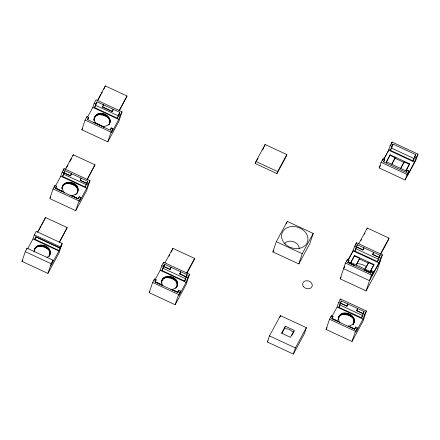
<?xml version="1.0" encoding="UTF-8"?>
<svg xmlns="http://www.w3.org/2000/svg" width="440" height="440" viewBox="0 0 440 440"><rect width="100%" height="100%" fill="white"/><g stroke="black" fill="none" stroke-linecap="round" stroke-linejoin="round"><path stroke-width="0.66" d="M34.507 251.708C33.803 240.229 54.423 245.328 49.594 255.371L50.138 253.677M49.792 254.7C51.409 246.048 35.657 242.204 34.1 251.306L34.441 250.283M77.941 190.933L77.116 193.259C83.93 179.119 53.647 179.058 64.609 192.962M77.401 192.621C80.163 183.711 63.503 179.091 61.903 188.556L62.244 187.534M94.595 117.343L93.934 120.439C96.129 102.559 122.925 123.316 102.922 126.682M109.45 123.794C111.92 115.555 97.642 110.539 94.254 118.36M162.921 285.824C155.76 271.904 183.172 274.769 176.517 287.342M177.347 285.01L176.803 286.704C179.564 277.794 162.91 273.174 161.31 282.639L161.651 281.617M338.943 316.718L338.162 319.941C339.548 303.408 366.009 320.936 348.584 326.288M353.65 323.23L353.309 324.247C357.352 315.766 341.616 309.689 338.404 318.269M27.649 248.793L32.983 238.959L34.353 234.872L36.24 231.391L62.167 243.43L58.922 253.132L47.927 273.411L22 261.365L25.245 251.669L27.137 248.182L53.064 260.221L50.666 266.013L58.911 250.998L61.138 245.718L59.939 247.94L35.629 236.649L34.776 239.201L59.081 250.492M26.747 249.348L27.137 248.182M55.765 188.568L56.562 186.186L54.94 185.433L53.053 188.92L49.808 198.616L75.735 210.661L86.73 190.382L89.975 180.686L64.048 168.641L62.156 172.128L60.792 176.209L55.457 186.049M54.159 187.77L54.94 185.433M34.205 250.608L35.029 248.281M35.062 248.699L35.404 247.681M59.362 242.589L67.177 227.59L45.463 217.503L44 220.792M34.084 252.016L34.425 250.993M35.514 248.149L35.855 247.126M55.677 188.177L62.128 191.274L55.677 188.177L55.358 188.403L78.045 198.941L78.364 198.715L71.88 195.707L71.566 195.932M36.047 247.649L36.388 246.626M36.647 247.209L36.988 246.186M37.306 246.829L37.648 245.812M38.027 246.521L38.368 245.498M63.399 170.583L64.048 168.641M38.786 246.285L39.133 245.262M85.871 185.884L85.267 186.989L62.579 176.451L64.983 170.66L87.665 181.198L86.697 183.381L80.212 180.373L81.186 178.189L80.212 180.373M64.983 170.66L64.009 172.849L70.488 175.857L71.462 173.673L70.488 175.857M39.589 246.12L39.93 245.102M62.579 176.451L64.427 172.321M40.419 246.037L40.761 245.014M41.267 246.026L41.613 245.009M42.125 246.098L42.465 245.075M62.013 187.864L62.552 186.17M62.497 186.555L62.838 185.531M72.93 155.777L73.271 154.759L94.985 164.84L87.17 179.845M62.865 185.955L63.212 184.932M63.322 185.399L63.663 184.382M87.505 117.216L92.835 107.382L94.204 103.296L96.096 99.814L122.023 111.854L118.778 121.556L107.784 141.829L81.851 129.789L85.096 120.093L86.988 116.606L88.611 117.359L87.813 119.741M42.983 246.24L43.324 245.223M63.85 184.899L64.191 183.882M86.597 117.772L86.988 116.606M64.449 184.459L64.79 183.441M43.824 246.466L44.165 245.443M65.115 184.085L65.456 183.062M44.649 246.758L44.99 245.735M65.83 183.772L66.171 182.754M66.594 183.535L66.935 182.518M45.441 247.121L45.782 246.098M67.397 183.376L67.738 182.353M46.189 247.549L46.53 246.527M68.228 183.288L68.569 182.264M46.893 248.039L47.234 247.016M69.075 183.282L69.416 182.259M118.217 116.496L117.315 118.162L94.628 107.624L95.826 104.049L97.026 101.833L119.713 112.371L118.916 114.752M47.537 248.578L47.878 247.555M94.628 107.624L97.026 101.833M69.933 183.348L70.273 182.331M48.12 249.167L48.461 248.149M48.626 249.799L48.967 248.776M70.785 183.497L71.132 182.474M49.055 250.465L49.396 249.442M71.632 183.716L71.973 182.694M49.401 251.152L49.742 250.129M49.665 251.862L50.006 250.839M94.056 119.031L94.397 118.014M94.54 117.722L94.88 116.705M72.457 184.008L72.798 182.99M93.951 119.724L94.292 118.707M94.913 117.123L95.255 116.105M119.218 111.012L127.034 96.014L105.32 85.927L103.851 89.216M49.836 252.577L50.177 251.554M95.37 116.573L95.711 115.55M49.913 253.292L50.254 252.274M48.939 256.608L49.94 254.348M95.898 116.072L96.239 115.049M49.902 254.007L50.242 252.984M49.308 256.009L49.648 254.986M73.243 184.371L73.59 183.354M94.204 122.359L103.901 126.957L94.204 122.359L93.891 122.584M96.498 115.632L96.839 114.609M97.158 115.253L97.504 114.23M73.997 184.8L74.338 183.782M97.878 114.945L98.219 113.922M74.701 185.29L75.042 184.267M98.642 114.708L98.984 113.685M71.88 195.707L77.748 198.528M75.345 185.829L75.686 184.811M99.446 114.543L99.787 113.526M75.922 186.423L76.263 185.399M102.537 107.025L103.51 104.841L102.537 107.025L112.261 111.546L113.234 109.357L112.261 111.546M100.276 114.461L100.617 113.438M76.434 187.049L76.775 186.032M47.927 273.411L51.172 263.709L53.064 260.221M101.123 114.45L101.464 113.427M76.863 187.715L77.204 186.692M77.209 188.408L77.55 187.385M101.981 114.521L102.322 113.498M77.468 189.112L77.814 188.089M75.757 194.909L77.457 192.242M77.644 189.827L77.984 188.81M102.834 114.664L103.175 113.647M77.721 190.548L78.062 189.524M77.704 191.257L78.05 190.234M103.681 114.889L104.022 113.867M59.939 247.94L62.167 243.43M104.5 115.181L104.841 114.158M105.292 115.544L105.633 114.521M106.046 115.973L106.387 114.95M78.65 198.512L79.25 196.724L80.872 197.478L79.503 201.559L86.719 188.254L88.083 184.168L89.975 180.686M106.744 116.457L107.085 115.439M75.735 210.661L78.98 200.959L80.872 197.478M107.393 117.002L107.734 115.979M107.971 117.59L108.312 116.573M85.267 186.989L87.665 181.198M108.477 118.222L108.818 117.2M108.911 118.888L109.252 117.865M109.258 119.576L109.599 118.553M109.516 120.285L109.857 119.262M109.687 121L110.028 119.977M109.769 121.715L110.11 120.698M108.79 125.032L109.131 124.009M109.753 122.43L110.094 121.407M109.164 124.432L109.989 122.1M110.501 130.279L111.298 127.892L112.915 128.645L111.551 132.732L118.767 119.422L120.131 115.341L122.023 111.854M107.784 141.829L111.029 132.132L112.915 128.645M117.315 118.162L119.713 112.371M155.172 279.548L160.193 270.292L161.733 265.7L163.62 262.213L189.547 274.257L186.131 284.466L175.137 304.744L149.21 292.699L152.625 282.491L154.517 279.004L156.134 279.757L155.353 282.09M153.94 280.731L154.517 279.004M155.249 281.749L161.706 284.845L155.249 281.749L154.935 281.974L177.623 292.512L177.936 292.286L171.457 289.278L171.138 289.504M163.196 263.489L163.62 262.213M185.576 279.411L184.674 281.072L161.986 270.534L163.35 266.453L164.555 264.231L187.242 274.769L186.532 276.348M170.066 269.429L171.034 267.245L170.066 269.429L163.581 266.42L164.555 264.231M161.986 270.534L164.214 265.254L163.581 266.42M161.414 281.947L161.953 280.253M161.898 280.638L162.239 279.615M172.161 250.371L172.843 248.331L194.557 258.412L193.875 260.458L186.89 273.339M162.272 280.038L162.613 279.015M161.293 283.349L161.634 282.326M162.723 279.483L163.064 278.465M163.257 278.982L163.597 277.964M163.856 278.542L164.197 277.519M164.516 278.163L164.857 277.145M165.237 277.855L165.578 276.837M165.996 277.618L166.342 276.595M166.798 277.459L167.139 276.436M167.629 277.371L167.97 276.348M168.476 277.36L168.823 276.342M169.334 277.431L169.675 276.408M170.192 277.579L170.533 276.557M171.034 277.8L171.375 276.777M171.859 278.091L172.2 277.074M172.651 278.454L172.992 277.437M173.399 278.883L173.739 277.865M174.103 279.373L174.444 278.35M171.457 289.278L177.936 292.286M174.746 279.912L175.087 278.894M175.329 280.506L175.67 279.483M175.835 281.132L176.176 280.115M176.264 281.798L176.605 280.775M176.611 282.486L176.957 281.468M179.784 273.944L180.757 271.761L179.784 273.944L186.269 276.953L179.817 273.862M176.875 283.195L177.215 282.172M177.045 283.91L177.386 282.893M175.692 288.492L176.858 286.319M177.122 284.631L177.463 283.608M177.111 285.34L177.452 284.317M178.239 292.045L178.822 290.296L180.444 291.049L178.904 295.642L186.12 282.337L187.66 277.739L189.547 274.257M175.137 304.744L178.552 294.536L180.444 291.049M184.674 281.072L186.038 276.991L187.242 274.769M255.228 163.521L255.91 161.48L265.117 144.496L286.831 154.583L286.149 156.624L276.942 173.607L255.228 163.521L255.86 162.349M264.435 146.537L265.117 144.496M276.942 173.607L277.624 171.562L286.831 154.583M272.888 251.884L276.304 241.67L287.298 221.392L313.225 233.437L309.81 243.645L298.815 263.923L272.888 251.884L273.856 250.091M286.445 223.944L287.298 221.392M267.41 342.029L269.456 335.907L280.451 315.629L306.383 327.668L304.332 333.795L293.337 354.074L267.41 342.029L268.054 340.835M279.84 317.466L280.451 315.629M298.815 263.923L302.231 253.715L313.225 233.437M281.859 333.245L284.598 328.493L285.351 326.233L294.267 330.368L290.488 337.343L281.572 333.201L285.351 326.233M293.507 332.635L294.074 330.935M293.337 354.074L295.383 347.947L306.383 327.668M348.024 260.079L353.045 250.822L354.58 246.224L356.472 242.743L382.399 254.782L377.102 270.606L366.108 290.884L340.18 278.845L345.477 263.016L347.364 259.534L348.986 260.288L348.205 262.62M346.786 261.256L347.364 259.534M383.625 159.396L388.647 150.139L390.181 145.547L392.073 142.06L418 154.105L416.119 159.72L405.125 179.999L379.198 167.954L381.079 162.338L382.965 158.857L384.588 159.605L383.807 161.942M348.101 262.279L354.552 265.37L348.101 262.279L347.782 262.504L370.469 273.042L370.788 272.817L364.304 269.803L363.99 270.028M382.388 160.578L382.965 158.857M332.052 316.305L337.068 307.048L338.608 302.451L340.494 298.969L366.427 311.009L363.006 321.216L352.011 341.495L326.084 329.456L329.5 319.242L331.392 315.761L333.009 316.514L332.233 318.846M330.814 317.482L331.392 315.761M355.636 245.234L356.472 242.743M354.563 255.492L350.614 262.977L354.563 255.492L374.011 264.528L370.375 271.425M332.129 318.505L338.58 321.596L332.129 318.505L331.81 318.731L354.497 329.269L354.811 329.043L348.332 326.029L348.013 326.255M356.857 246.395L356.037 248.842L378.725 259.38L377.52 261.596L354.833 251.064L356.202 246.978L357.401 244.761L380.089 255.299L379.115 257.483L372.636 254.474L373.61 252.285L372.636 254.474M357.401 244.761L356.433 246.945L362.912 249.953L363.886 247.77L362.912 249.953M391.237 144.556L392.073 142.06M340.07 300.245L340.494 298.969M390.17 154.814L386.216 162.294L390.17 154.814L409.613 163.845L405.977 170.748M393.002 144.084L391.639 148.165L414.326 158.703L413.122 160.919L390.434 150.381L391.804 146.3L393.002 144.084L415.69 154.616L414.909 156.954M362.45 316.162L361.548 317.823L338.861 307.291L340.225 303.204L341.429 300.988L364.117 311.526L363.143 313.709L356.664 310.695L357.632 308.512L356.664 310.695M341.429 300.988L340.456 303.171L346.94 306.18L347.914 303.996L346.94 306.18M338.861 307.291L340.675 303.232M366.745 229.642L367.285 228.03L388.999 238.117L388.284 240.262L380.661 254.315M338.267 318.813L338.608 317.79M338.861 317.235L339.202 316.212M338.184 319.374L338.525 318.351M339.168 316.756L339.51 315.739M339.532 316.311L339.873 315.288M339.944 315.898L340.285 314.875M340.406 315.519L340.747 314.501M356.026 265.353L359.661 258.451L354.393 256.003M340.907 315.183L341.248 314.166M341.451 314.892L341.792 313.868M342.029 314.639L342.37 313.621M342.634 314.435L342.975 313.418M391.941 164.093L395.434 157.262M343.272 314.281L343.613 313.258M343.926 314.177L344.267 313.154M344.597 314.116L344.938 313.099M345.284 314.111L345.625 313.093M345.972 314.155L346.313 313.137M346.665 314.254L347.006 313.231M347.347 314.397L347.688 313.374M348.024 314.589L348.365 313.566M348.689 314.826L349.03 313.808M364.304 269.803L370.788 272.817M349.327 315.111L349.673 314.089M349.949 315.442L350.29 314.418M350.537 315.805L350.878 314.787M365.255 268.912L368.577 262.592L373.841 265.034M351.087 316.212L351.428 315.189M400.57 168.371L400.395 168.883L404.179 161.909L409.442 164.357M348.332 326.029L354.195 328.851M351.604 316.652L351.945 315.629M352.077 317.119L352.418 316.102M400.543 168.812L404.349 161.398M352.506 317.62L352.847 316.597M352.886 318.142L353.227 317.119M353.216 318.681L353.557 317.664M353.491 319.242L353.832 318.219M353.705 319.809L354.046 318.791M353.865 320.386L354.206 319.363M353.964 320.964L354.305 319.941M354.002 321.541L354.343 320.518M353.001 324.726L353.342 323.702M353.986 322.113L354.327 321.09M353.562 323.747L354.244 321.651M370.893 273.158L371.674 270.82L373.291 271.574L371.756 276.172L378.972 262.862L380.507 258.269L382.399 254.782M366.108 290.884L371.404 275.061L373.291 271.574M406.494 172.475L407.275 170.143L408.892 170.896L407.358 175.489L414.574 162.184L416.108 157.591L418 154.105M377.52 261.596L378.889 257.516L380.089 255.299M355.113 328.801L355.696 327.047L357.319 327.8L355.784 332.398L362.995 319.088L364.535 314.495L366.427 311.009M405.125 179.999L407.006 174.383L408.892 170.896M352.011 341.495L355.427 331.287L357.319 327.8M413.122 160.919L414.491 156.838L415.69 154.616M361.548 317.823L362.912 313.742L364.117 311.526M291.698 335.511L292.672 333.784M97.378 100.568L105.32 85.927M81.851 129.789L82.5 128.596M88.611 117.359L87.406 119.576L110.094 130.114L111.298 127.892M98.137 99.759L100.997 94.484M101.629 93.313L102.267 92.142M65.335 169.4L73.271 154.759M50.127 198.022L50.776 196.829M55.358 188.403L56.562 186.186M66.407 168.003L67.996 165.072M69.9 161.557L71.489 158.631M37.527 232.144L45.463 217.503M22 261.365L22.649 260.172M38.286 231.336L41.14 226.061M41.778 224.889L43.362 221.964M34.776 239.201L35.976 236.984L60.286 248.27M119.092 110.655L127.034 96.014M87.049 179.482L94.985 164.84M78.045 198.941L79.25 196.724M59.241 242.231L67.177 227.59M164.906 262.971L172.843 248.331M154.935 281.974L156.134 279.757M149.21 292.699L149.859 291.506M168.988 256.228L169.62 255.057M171.21 252.126L171.842 250.96M186.621 273.053L194.557 258.412M177.623 292.512L178.822 290.296M256.812 160.589L258.082 158.252M262.531 150.051L263.802 147.708M379.198 167.954L380.49 165.566M383.724 159.605L386.958 153.643M387.607 152.449L389.224 149.468M384.588 159.605L383.383 161.827L406.07 172.359L407.275 170.143M390.434 150.381L391.639 148.165M391.798 164.159L395.263 157.773L390 155.326M344.889 266.25L343.596 268.631L369.523 280.676L380.518 260.398M348.447 259.688L353.623 250.146M347.782 262.504L348.986 260.288M358.71 243.843L367.285 228.03M354.833 251.064L356.037 248.842M340.18 278.845L341.149 277.052M360.855 240.719L361.488 239.547M364.348 234.278L364.98 233.107M409.613 163.845L405.834 170.819L386.386 161.782M356.197 264.841L359.661 258.451M331.81 318.731L333.009 316.514M326.084 329.456L327.058 327.663M365.112 268.978L368.577 262.592M374.011 264.528L370.233 271.497L350.784 262.466M380.424 253.93L388.999 238.117M370.469 273.042L371.674 270.82M354.497 329.269L355.696 327.047M292.985 333.305L293.332 332.838M49.28 255.585L47.031 257.455M176.033 287.474L174.24 288.794L171.127 289.586M76.098 193.892L73.359 195.256L70.021 195.443M103.609 127.1L103.928 126.874M61.842 191.417L62.161 191.191M161.414 284.988L161.733 284.763M354.266 265.513L354.58 265.287M338.289 321.739L338.608 321.514M284.598 328.493L289.438 329.312L292.864 331.92M390.181 145.547L391.804 146.3M414.491 156.838L416.108 157.591M388.647 150.139L414.574 162.184M395.093 158.279L404.008 162.421M381.079 162.338L407.006 174.383M255.91 161.48L277.624 171.562M102.564 106.942L112.288 111.458M94.204 103.296L95.826 104.049M118.509 114.587L120.131 115.341M95.832 105.408L118.52 115.94M92.835 107.382L118.767 119.422M85.096 120.093L111.029 132.132M356.461 246.862L362.94 249.871M372.664 254.386L379.148 257.4M354.58 246.224L356.202 246.978M378.889 257.516L380.507 258.269M353.045 250.822L378.972 262.862M359.491 258.962L368.401 263.098M345.477 263.016L371.404 275.061M276.304 241.67L302.231 253.715M64.037 172.761L70.516 175.774M80.239 180.29L86.724 183.299M62.156 172.128L63.778 172.882M86.466 183.414L88.083 184.168M63.784 174.235L86.471 184.773M340.483 303.089L346.968 306.097M356.692 310.613L363.171 313.627M338.608 302.451L340.225 303.204M362.912 313.742L364.535 314.495M340.065 305.069L362.752 315.607M60.792 176.209L86.719 188.254M337.068 307.048L362.995 319.088M53.053 188.92L78.98 200.959M329.5 319.242L355.427 331.287M163.609 266.332L170.093 269.346M161.733 265.7L163.35 266.453M186.038 276.991L187.66 277.739M163.185 268.318L185.873 278.856M160.193 270.292L186.12 282.337M269.456 335.907L295.383 347.947M152.625 282.491L178.552 294.536M34.353 234.872L60.28 246.917M32.983 238.959L58.911 250.998M25.245 251.669L51.172 263.709M96.074 123.541L94.787 121.556L94.281 119.416M339.999 322.845L339.02 321.222L338.503 318.923M284.614 243.546A8.069 6.452 18.5 0 1 293.634 241.725A8.069 6.452 18.5 0 1 299.266 248.859M343.211 314.286A13.448 10.753 18.5 0 1 352.891 317.784M65.637 183.469A13.448 10.753 18.5 0 1 77.154 187.396M37.829 246.219A13.448 10.753 18.5 0 1 48.62 249.552M97.686 114.642A13.448 10.753 18.5 0 1 108.471 117.975M165.038 277.552A13.448 10.753 18.5 0 1 175.83 280.885M357.308 263.676A13.448 10.753 18.5 0 1 366.058 266.497M285.148 243.975A13.448 10.753 18.5 0 0 307.406 242.138A13.448 10.753 18.5 0 0 291.742 226.551A13.448 10.753 18.5 0 0 285.148 243.975M303.595 286.737A4.934 3.944 18.5 0 0 311.916 286.82A4.934 3.944 18.5 0 0 306.867 280.698A4.934 3.944 18.5 0 0 303.595 286.737"/></g></svg>
